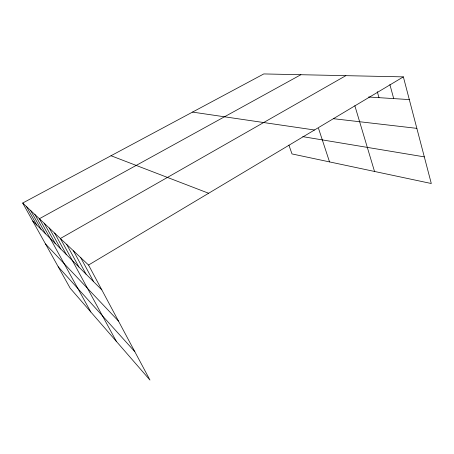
<?xml version="1.0" encoding="UTF-8"?>
<svg xmlns="http://www.w3.org/2000/svg" width="454" height="454" viewBox="0 0 454 454"><rect width="100%" height="100%" fill="white"/><g stroke="black" fill="none" stroke-linecap="round" stroke-linejoin="round"><path stroke-width="0.68" d="M403.362 76.874L263.791 73.934L22.7 203.034L88.553 265.028L403.362 76.874L431.3 183.518L292.007 153.934L288.903 145.127M345.846 75.665L60.376 238.503L116.36 341.38M300.883 74.711L39.385 218.737L90.806 311.966M368.552 97.003L409.315 99.591M333.287 118.676L416.851 128.363M192.519 112.098L314.48 129.997M302.761 136.643L424.32 156.874M111.014 155.739L208.63 193.262M32.739 221.041L101.815 289.873M45.508 243.957L118.477 321.074M58.231 266.787L134.832 351.702M26.542 206.649L36.791 225.076M22.7 203.034L70.183 288.228L149.973 380.066L88.553 265.028M34.862 214.481L45.559 233.816M30.588 210.457L41.059 229.332M44.169 223.243L55.343 243.571M49.242 228.022L60.677 248.883M54.633 233.095L66.335 254.524M66.693 244.451L78.973 267.111M73.457 250.818L86.056 274.171M80.727 257.662L93.649 281.735M318.492 128.3L329.536 161.902M354.835 105.697L374.527 171.459M377.28 91.64L378.982 97.667M389.884 84.563L393.703 98.603"/></g></svg>
